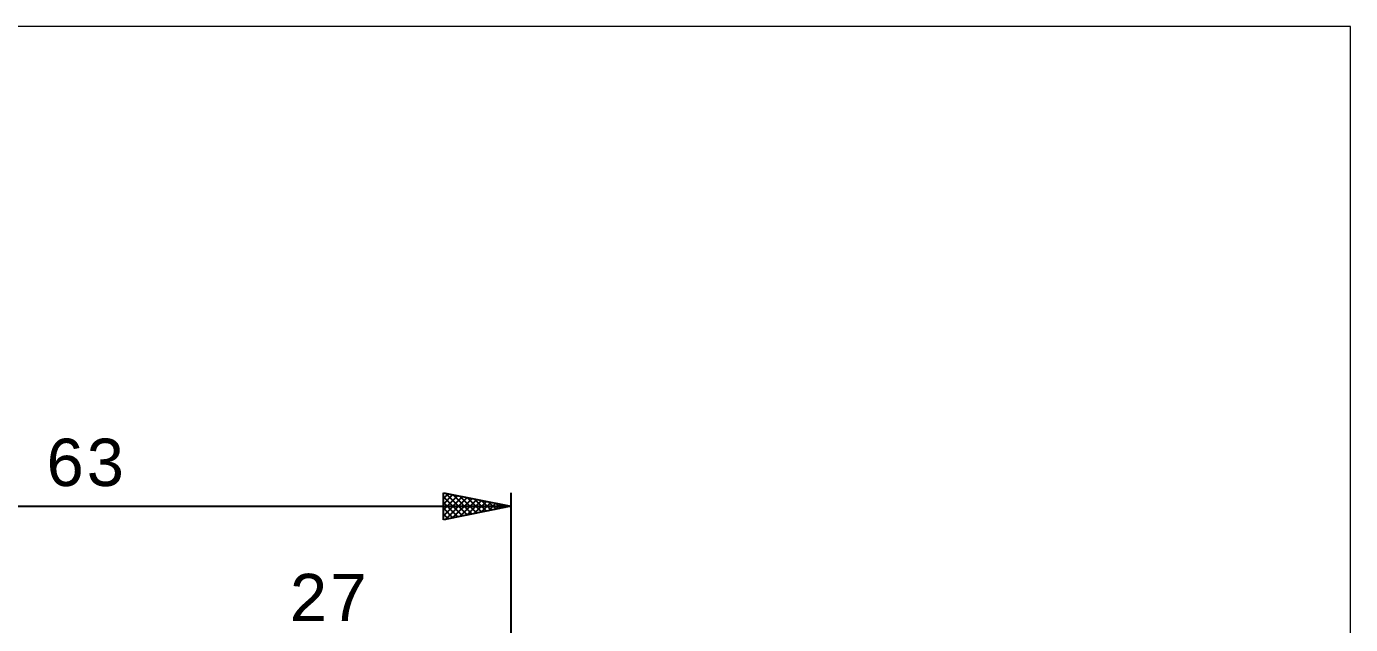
# Model space of a CAD drawing. Header units: millimetres. Extents: x -85 to 89, y -50 to 71.
# Drawn here: x -8.8 to 89.1, y 26.2 to 70.5 of the extents above; entities that cross this region are included whole.
import ezdxf
from ezdxf.enums import TextEntityAlignment as Align

# ---------------------------------------------------------------- set-up
doc = ezdxf.new("R2010")
doc.units = ezdxf.units.MM
doc.header["$LTSCALE"] = 7.1
for name, color, linetype in [('2', 7, 'CONTINUOUS'), ('INFTOTAL', 9, 'CONTINUOUS'), ('SK2', 7, 'CONTINUOUS')]:
    doc.layers.add(name, color=color, linetype=linetype)
doc.styles.get("Standard").update_dxf_attribs({"font": 'Monospac821 BT'})

msp = doc.modelspace()

# ---------------------------------------------------------------- linework, layer by layer
at = {"layer": 'INFTOTAL', "color": 9, "linetype": 'CONTINUOUS', "lineweight": 18}
for p, q in [((89.1, 70.5), (-84.8, 70.5)), ((89.1, -49.5), (89.1, 70.5))]:
    msp.add_line(p, q, dxfattribs=at)
at = {"layer": 'SK2', "color": 7, "linetype": 'CONTINUOUS', "lineweight": 25}
for p, q in [((22, 34), (22, 36)), ((22, 36), (27, 35)), ((22, 35.576), (22.353, 35.929)), ((22, 35.152), (22.707, 35.859)), ((22, 34.728), (23.06, 35.788)), ((22, 34.304), (23.414, 35.717)), ((22, 35.7), (23.417, 34.283)), ((22, 35.276), (23.063, 34.213)), ((22.151, 34.03), (23.767, 35.647)), ((22.155, 35.969), (23.77, 34.354)), ((22.681, 34.136), (24.121, 35.576)), ((22.686, 35.863), (24.124, 34.425)), ((23.211, 34.242), (24.474, 35.505)), ((23.216, 35.757), (24.477, 34.495)), ((23.742, 34.348), (24.828, 35.434)), ((23.746, 35.651), (24.831, 34.566)), ((24.272, 34.454), (25.181, 35.364)), ((24.277, 35.545), (25.184, 34.637)), ((24.802, 34.56), (25.535, 35.293)), ((24.807, 35.439), (25.538, 34.708)), ((25.337, 35.333), (25.891, 34.778)), ((27, 36), (27, 0)), ((-36, 35), (27, 35)), ((27, 35), (22, 34)), ((22, 34.851), (22.709, 34.142)), ((22, 34.427), (22.356, 34.071)), ((25.333, 34.667), (25.888, 35.222)), ((25.863, 34.773), (26.242, 35.152)), ((25.868, 35.226), (26.245, 34.849)), ((26.393, 34.879), (26.596, 35.081)), ((26.398, 35.12), (26.599, 34.92)), ((26.924, 34.985), (26.949, 35.01)), ((26.928, 35.014), (26.952, 34.99)), ((22, 34.003), (22.002, 34))]:
    msp.add_line(p, q, dxfattribs=at)

# ---------------------------------------------------------------- texts
at = {"layer": '2', "color": 7, "linetype": 'CONTINUOUS', "lineweight": 25}
msp.add_text('27', height=3.5, dxfattribs=at).set_placement((13.5, 26.5), align=Align.CENTER)
at = {"layer": 'SK2', "color": 7, "linetype": 'CONTINUOUS', "lineweight": 25}
msp.add_text('63', height=3.5, dxfattribs=at).set_placement((-4.5, 36.5), align=Align.CENTER)

doc.saveas('drawing.dxf')
